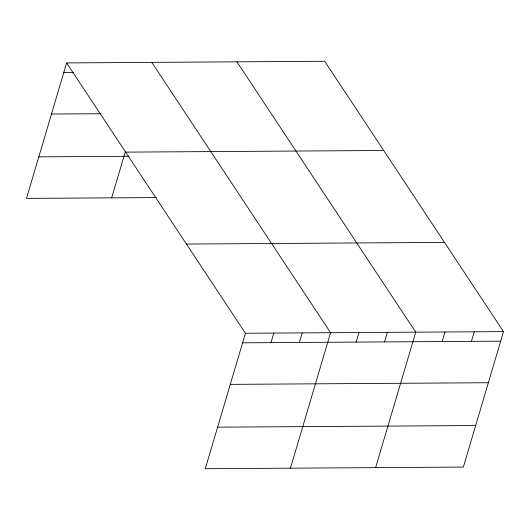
<?xml version="1.0" encoding="UTF-8"?>
<svg xmlns="http://www.w3.org/2000/svg" width="530" height="530" viewBox="0 0 530 530"><rect width="100%" height="100%" fill="white"/><g stroke="black" fill="none" stroke-linecap="round" stroke-linejoin="round"><path stroke-width="0.79" d="M66.628 62.924L245.423 333.251L205.296 468.719L463.372 467.076L503.5 331.608L324.704 61.281L66.628 62.924L26.5 198.392L156.277 197.564M111.664 197.849L125.378 151.54M270.976 342.638L273.811 333.072M299.364 342.459L302.199 332.893M290.46 468.175L330.587 332.714L151.792 62.381M356.147 342.095L358.976 332.529M384.535 341.916L387.364 332.35M375.624 467.632L415.752 332.171L236.956 61.838M442.172 341.552L445.001 331.985M471.415 341.36L474.251 331.8M63.792 72.491L73.524 72.424M51.489 114.036L100.965 113.718M125.63 152.13L383.707 150.487M38.809 156.84L128.836 156.27M186.421 244.045L444.498 242.402M245.423 333.251L503.5 331.608M242.588 342.817L500.664 341.174M230.285 384.369L488.362 382.726M217.605 427.173L475.682 425.53"/></g></svg>
